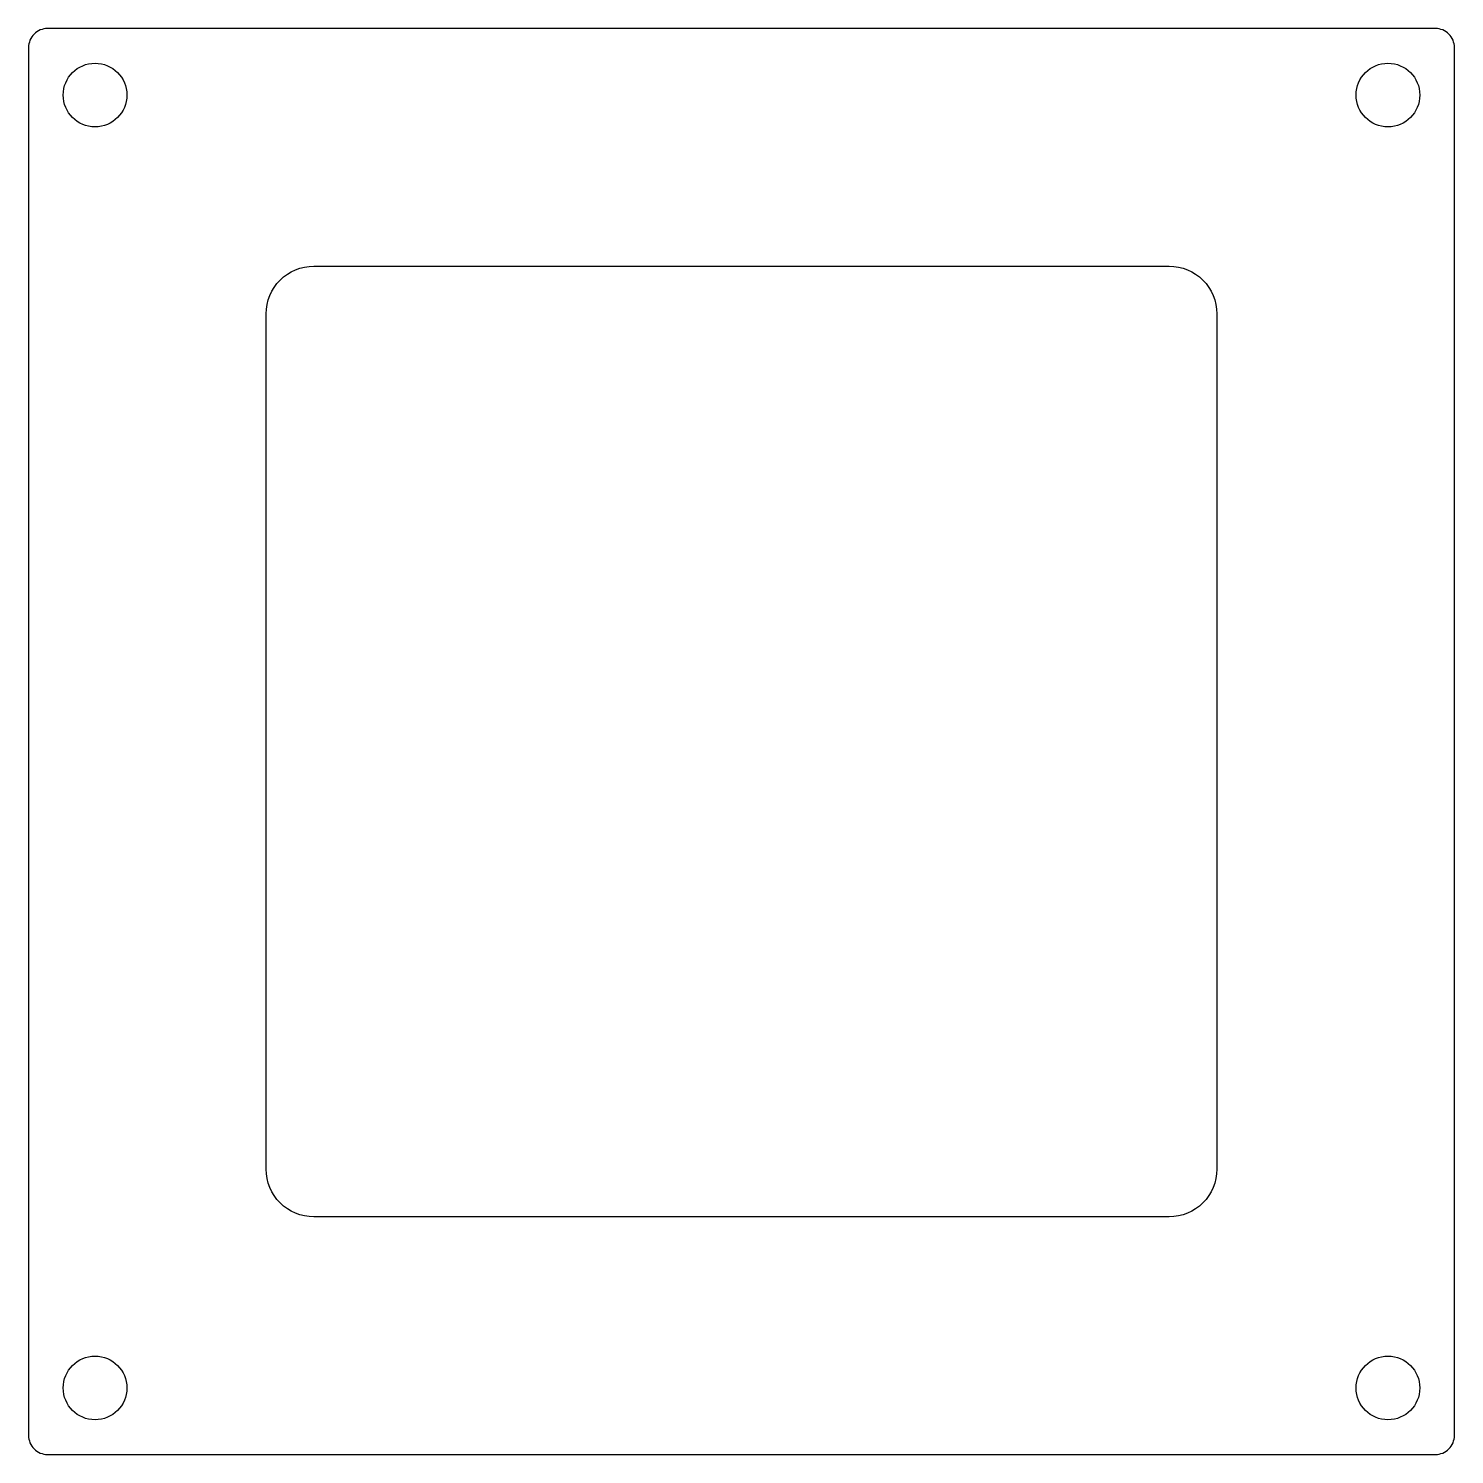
# Model space of a CAD drawing. Header units: millimetres. Extents: x -75 to 75, y -75 to 75.
import ezdxf

# ---------------------------------------------------------------- set-up
doc = ezdxf.new("R2010")
doc.units = ezdxf.units.MM

msp = doc.modelspace()

# ---------------------------------------------------------------- linework, layer by layer
for points in [[(-73, 75, 0.414214), (-75, 73), (-75, -73, 0.414214), (-73, -75), (73, -75, 0.414214), (75, -73), (75, 73, 0.414214), (73, 75)], [(50, 45), (50, -45, -0.414214), (45, -50), (-45, -50, -0.414214), (-50, -45), (-50, 45, -0.414214), (-45, 50), (45, 50, -0.414214)]]:
    msp.add_lwpolyline(points, format="xyb", close=True)
for centre in [(-68, 68), (68, 68), (-68, -68), (68, -68)]:
    msp.add_circle(centre, 3.35)

doc.saveas('drawing.dxf')
